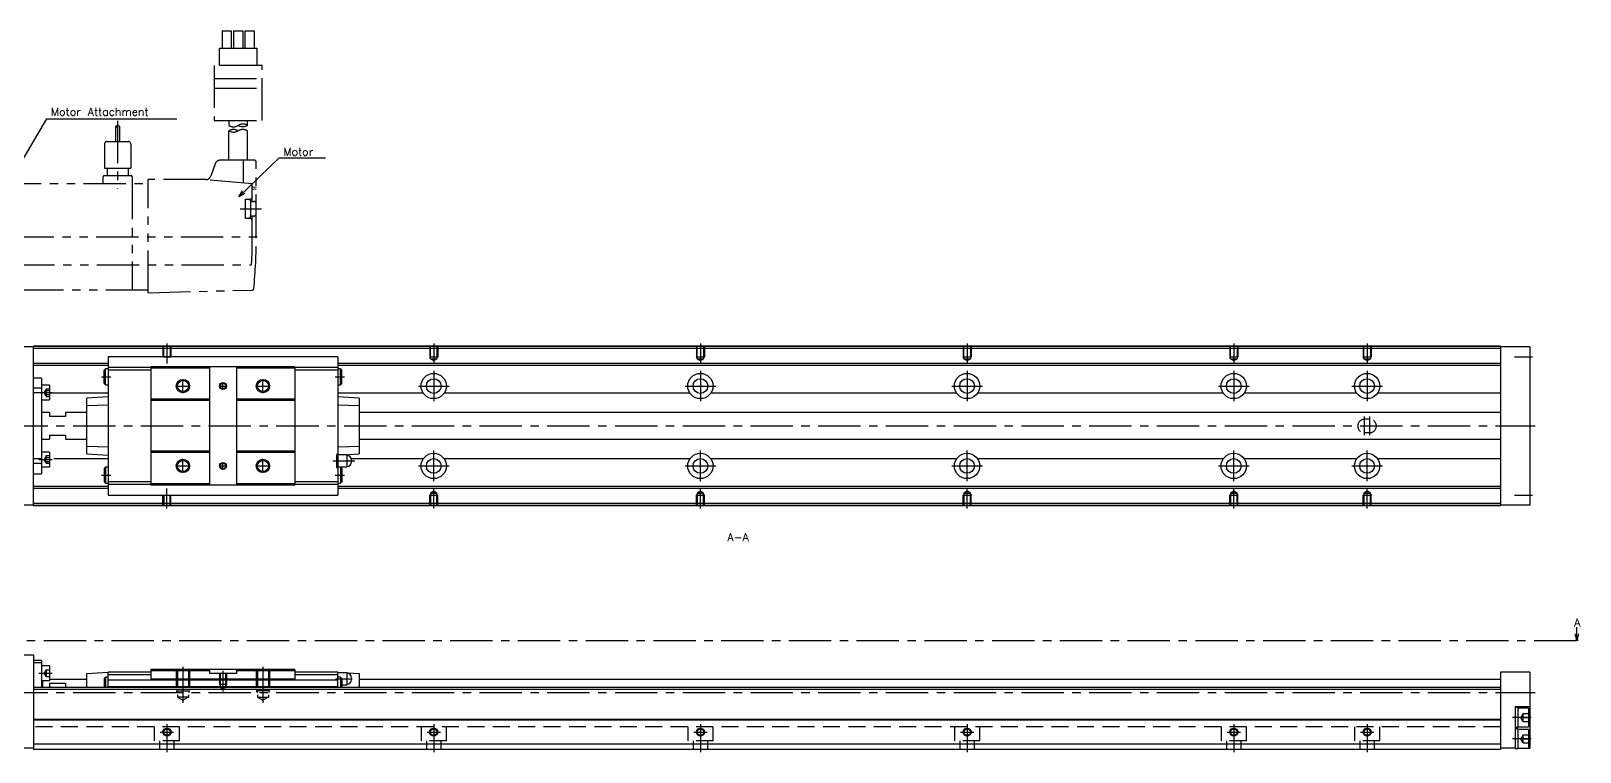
# Model space of a CAD drawing. Extents: x -2 to 875, y -8 to 279.
# Drawn here: x 294 to 875, y 9 to 279 of the extents above; entities that cross this region are included whole.
import ezdxf

# ---------------------------------------------------------------- set-up
doc = ezdxf.new("R2010")
doc.units = 0
doc.header["$LTSCALE"] = 0.5
for name, pattern in [('CENTER', [50.8, 31.75, -6.35, 6.35, -6.35]), ('DASHED', [19.05, 12.7, -6.35]), ('PHANTOM', [63.5, 31.75, -6.35, 6.35, -6.35, 6.35, -6.35])]:
    doc.linetypes.add(name, pattern=pattern)
for name, color, linetype in [('MSM_CENTER', 1, 'CENTER'), ('MSM_CONTINUOUS', 7, 'CONTINUOUS'), ('MSM_DASHED', 4, 'DASHED'), ('MSM_IMAGINARY', 6, 'PHANTOM'), ('MSM_NARROW', 5, 'CONTINUOUS'), ('MSM_PART_NUMBER', 7, 'CONTINUOUS')]:
    doc.layers.add(name, color=color, linetype=linetype)
doc.styles.get("Standard").update_dxf_attribs({"font": 'txt.shx', "height": 3, "bigfont": 'bigfont.shx'})

msp = doc.modelspace()

# ---------------------------------------------------------------- linework, layer by layer
at = {"layer": 'MSM_CENTER'}
for p, q in [((344.76, 162.3), (344.76, 154.79)), ((444.76, 162.3), (444.76, 154.79)), ((544.76, 162.3), (544.76, 154.79)), ((644.76, 162.3), (644.76, 154.79)), ((744.76, 162.3), (744.76, 154.79)), ((794.76, 162.3), (794.76, 154.79)), ((850.01, 157.3), (856.76, 157.3)), ((444.76, 152.05), (444.76, 140.55)), ((544.76, 152.05), (544.76, 140.55)), ((644.76, 152.05), (644.76, 140.55)), ((744.76, 152.05), (744.76, 140.55)), ((794.76, 152.05), (794.76, 140.55)), ((320.26, 149.8), (323.76, 149.8)), ((348.14, 146.3), (353.39, 146.3)), ((350.76, 143.67), (350.76, 148.92)), ((364.4, 146.3), (367.13, 146.3)), ((365.76, 144.93), (365.76, 147.66)), ((378.14, 146.3), (383.39, 146.3)), ((380.76, 143.67), (380.76, 148.92)), ((407.76, 149.8), (411.26, 149.8)), ((439.01, 146.3), (450.51, 146.3)), ((539.01, 146.3), (550.51, 146.3)), ((639.01, 146.3), (650.51, 146.3)), ((739.01, 146.3), (750.51, 146.3)), ((789.01, 146.3), (800.51, 146.3)), ((296.76, 143.85), (301.76, 143.85)), ((793.76, 127.8), (793.76, 134.8)), ((795.76, 127.8), (795.76, 134.8)), ((258.76, 131.3), (857.76, 131.3)), ((444.76, 110.55), (444.76, 122.05)), ((544.76, 110.55), (544.76, 122.05)), ((644.76, 110.55), (644.76, 122.05)), ((744.76, 110.55), (744.76, 122.05)), ((794.76, 110.55), (794.76, 122.05)), ((296.76, 118.74), (301.76, 118.74)), ((348.14, 116.3), (353.39, 116.3)), ((350.76, 113.67), (350.76, 118.92)), ((364.4, 116.3), (367.13, 116.3)), ((365.76, 114.93), (365.76, 117.66)), ((378.14, 116.3), (383.39, 116.3)), ((380.76, 113.67), (380.76, 118.92)), ((406.98, 118.2), (415.25, 118.2)), ((439.01, 116.3), (450.51, 116.3)), ((539.01, 116.3), (550.51, 116.3)), ((639.01, 116.3), (650.51, 116.3)), ((739.01, 116.3), (750.51, 116.3)), ((789.01, 116.3), (800.51, 116.3)), ((320.26, 112.8), (323.76, 112.8)), ((407.76, 112.8), (411.26, 112.8)), ((344.76, 100.3), (344.76, 107.81)), ((444.76, 100.3), (444.76, 107.81)), ((544.76, 100.3), (544.76, 107.81)), ((644.76, 100.3), (644.76, 107.81)), ((744.76, 100.3), (744.76, 107.81)), ((794.76, 100.3), (794.76, 107.81)), ((850.01, 105.3), (856.76, 105.3)), ((247.76, 50.8), (873.42, 50.8)), ((350.76, 41), (350.76, 27.41)), ((380.76, 41), (380.76, 27.41)), ((296.76, 38.55), (301.76, 38.55)), ((365.76, 39.5), (365.76, 31.69)), ((407.98, 36.5), (414.25, 36.5)), ((258.76, 31.3), (857.76, 31.3)), ((344.76, 19.5), (344.76, 9)), ((444.76, 19.5), (444.76, 9)), ((544.76, 19.5), (544.76, 9)), ((644.76, 19.5), (644.76, 9)), ((744.76, 19.5), (744.76, 9)), ((794.76, 19.5), (794.76, 9)), ((856.26, 22), (849.26, 22)), ((342.26, 16.5), (347.26, 16.5)), ((442.26, 16.5), (447.26, 16.5)), ((542.26, 16.5), (547.26, 16.5)), ((642.26, 16.5), (647.26, 16.5)), ((742.26, 16.5), (747.26, 16.5)), ((792.26, 16.5), (797.26, 16.5)), ((856.26, 14), (849.26, 14))]:
    msp.add_line(p, q, dxfattribs=at)
at = {"layer": 'MSM_CONTINUOUS'}
for p, q in [((294.76, 161), (279.76, 161)), ((844.76, 161.3), (294.76, 161.3)), ((294.76, 101.3), (294.76, 161.3)), ((844.76, 161.1), (294.76, 161.1)), ((844.76, 160.4), (294.76, 160.4)), ((408.76, 157.2), (322.76, 157.2)), ((322.76, 157.2), (322.76, 105.4)), ((408.76, 157.2), (408.76, 105.4)), ((844.76, 161.3), (844.76, 101.3)), ((855.76, 161), (844.76, 161)), ((855.76, 161), (855.76, 101.6)), ((322.76, 154.75), (294.76, 154.75)), ((322.76, 154.05), (294.76, 154.05)), ((321.76, 152.8), (321.26, 152.3)), ((321.26, 147.3), (321.26, 152.3)), ((322.76, 152.8), (321.76, 152.8)), ((321.76, 146.8), (321.76, 152.8)), ((338.76, 153.25), (322.76, 153.25)), ((338.76, 152.25), (322.76, 152.25)), ((392.76, 153.55), (338.76, 153.55)), ((338.76, 153.55), (338.76, 109.05)), ((360.66, 153.05), (338.76, 153.05)), ((360.66, 153.55), (360.66, 109.05)), ((370.86, 153.55), (370.86, 109.05)), ((392.76, 153.05), (370.86, 153.05)), ((392.76, 153.55), (392.76, 109.05)), ((408.76, 153.25), (392.76, 153.25)), ((408.76, 152.25), (392.76, 152.25)), ((844.76, 154.75), (408.76, 154.75)), ((844.76, 154.05), (408.76, 154.05)), ((409.76, 152.8), (408.76, 152.8)), ((410.26, 152.3), (409.76, 152.8)), ((409.76, 146.8), (409.76, 152.8)), ((410.26, 147.3), (410.26, 152.3)), ((297.76, 149.3), (294.76, 149.3)), ((297.76, 145.43), (294.76, 145.43)), ((297.76, 149.3), (297.76, 113.3)), ((300.76, 146.6), (297.76, 146.6)), ((300.76, 146.6), (300.76, 141.1)), ((321.26, 147.3), (321.76, 146.8)), ((321.76, 146.8), (322.76, 146.8)), ((408.76, 146.8), (409.76, 146.8)), ((409.76, 146.8), (410.26, 147.3)), ((297.76, 143.68), (294.76, 143.68)), ((297.76, 141.1), (300.76, 141.1)), ((322.76, 143.66), (300.76, 143.66)), ((322.76, 142.3), (314.76, 141.77)), ((314.76, 120.83), (314.76, 141.77)), ((360.66, 141.3), (338.76, 141.3)), ((360.66, 140.8), (338.76, 140.8)), ((392.76, 141.3), (370.86, 141.3)), ((392.76, 140.8), (370.86, 140.8)), ((440.81, 143.66), (408.76, 143.66)), ((416.76, 141.77), (408.76, 142.3)), ((416.76, 141.77), (416.76, 120.83)), ((540.81, 143.66), (448.71, 143.66)), ((640.81, 143.66), (548.71, 143.66)), ((740.81, 143.66), (648.71, 143.66)), ((790.81, 143.66), (748.71, 143.66)), ((844.76, 143.66), (798.71, 143.66)), ((300.76, 136.3), (297.76, 136.3)), ((300.76, 136.3), (300.76, 134.8)), ((306.76, 134.8), (300.76, 134.8)), ((306.76, 136.3), (306.76, 134.8)), ((314.76, 136.3), (306.76, 136.3)), ((322.76, 139.16), (314.76, 138.9)), ((416.76, 138.9), (408.76, 139.16)), ((844.76, 136.3), (416.76, 136.3)), ((300.76, 127.8), (306.76, 127.8)), ((300.76, 127.8), (300.76, 126.3)), ((306.76, 127.8), (306.76, 126.3)), ((297.76, 126.3), (300.76, 126.3)), ((306.76, 126.3), (314.76, 126.3)), ((314.76, 123.7), (322.76, 123.44)), ((408.76, 123.44), (416.76, 123.7)), ((416.76, 126.3), (844.76, 126.3)), ((297.76, 118.92), (294.76, 118.92)), ((297.76, 117.17), (294.76, 117.17)), ((300.76, 121.49), (297.76, 121.49)), ((300.76, 121.49), (300.76, 115.99)), ((322.76, 118.94), (302.36, 118.94)), ((314.76, 120.83), (322.76, 120.3)), ((360.66, 121.8), (338.76, 121.8)), ((360.66, 121.3), (338.76, 121.3)), ((392.76, 121.8), (370.86, 121.8)), ((392.76, 121.3), (370.86, 121.3)), ((408.26, 120.7), (408.26, 115.7)), ((408.26, 120.7), (408.76, 120.7)), ((408.76, 119.7), (408.26, 119.7)), ((408.26, 116.7), (408.76, 116.7)), ((412.21, 120.45), (408.76, 120.45)), ((411.02, 120.45), (416.76, 120.83)), ((412.21, 120.45), (412.21, 115.95)), ((440.81, 118.94), (413.9, 118.94)), ((413.96, 118.5), (413.96, 117.9)), ((540.81, 118.94), (448.71, 118.94)), ((640.81, 118.94), (548.71, 118.94)), ((740.81, 118.94), (648.71, 118.94)), ((790.81, 118.94), (748.71, 118.94)), ((844.76, 118.94), (798.71, 118.94)), ((294.76, 113.3), (297.76, 113.3)), ((297.76, 115.99), (300.76, 115.99)), ((321.76, 115.8), (321.26, 115.3)), ((321.26, 115.3), (321.26, 110.3)), ((321.76, 115.8), (321.76, 109.8)), ((322.76, 115.8), (321.76, 115.8)), ((408.26, 115.7), (408.76, 115.7)), ((408.76, 115.95), (412.21, 115.95)), ((409.76, 115.8), (408.76, 115.8)), ((409.76, 115.8), (409.76, 109.8)), ((410.26, 115.3), (409.76, 115.8)), ((410.26, 115.3), (410.26, 110.3)), ((322.76, 108.55), (294.76, 108.55)), ((322.76, 107.85), (294.76, 107.85)), ((321.26, 110.3), (321.76, 109.8)), ((321.76, 109.8), (322.76, 109.8)), ((338.76, 110.35), (322.76, 110.35)), ((338.76, 109.35), (322.76, 109.35)), ((322.76, 105.4), (408.76, 105.4)), ((360.66, 109.55), (338.76, 109.55)), ((392.76, 109.05), (338.76, 109.05)), ((392.76, 109.55), (370.86, 109.55)), ((408.76, 110.35), (392.76, 110.35)), ((408.76, 109.35), (392.76, 109.35)), ((408.76, 109.8), (409.76, 109.8)), ((844.76, 108.55), (408.76, 108.55)), ((844.76, 107.85), (408.76, 107.85)), ((409.76, 109.8), (410.26, 110.3)), ((294.76, 101.6), (279.76, 101.6)), ((844.76, 102.2), (294.76, 102.2)), ((844.76, 101.5), (294.76, 101.5)), ((844.76, 101.3), (294.76, 101.3)), ((855.76, 101.6), (844.76, 101.6)), ((873.42, 50.8), (872.75, 53.3)), ((873.42, 50.8), (873.42, 55.8)), ((874.09, 53.3), (873.42, 50.8)), ((873.92, 50.8), (872.92, 50.8)), ((282.76, 45.5), (294.76, 45.5)), ((294.76, 45.5), (294.76, 10)), ((297.76, 43.3), (294.76, 43.3)), ((297.76, 42.45), (294.76, 42.45)), ((297.76, 43.3), (297.76, 33.2)), ((300.76, 41.3), (297.76, 41.3)), ((300.76, 41.3), (300.76, 35.8)), ((297.76, 35.8), (300.76, 35.8)), ((298.26, 33.2), (298.26, 35.8)), ((300.76, 36.3), (314.76, 36.3)), ((300.76, 34.87), (306.76, 34.87)), ((300.76, 34.87), (300.76, 33.2)), ((306.76, 34.87), (306.76, 33.2)), ((314.76, 38.5), (322.76, 39)), ((314.76, 33.2), (314.76, 38.5)), ((321.76, 37.1), (321.26, 36.6)), ((321.26, 36.6), (321.26, 33.2)), ((322.76, 37.1), (321.76, 37.1)), ((321.76, 37.1), (321.76, 33.2)), ((338.76, 39), (322.76, 39)), ((322.76, 33.2), (322.76, 39)), ((338.76, 38), (322.76, 38)), ((408.76, 36), (322.76, 36)), ((338.76, 40), (338.76, 36.29)), ((392.76, 40), (338.76, 40)), ((360.66, 39.5), (338.76, 39.5)), ((392.76, 36.29), (338.76, 36.29)), ((360.66, 40), (360.66, 38.5)), ((370.86, 38.5), (360.66, 38.5)), ((370.86, 40), (370.86, 38.5)), ((392.76, 39.5), (370.86, 39.5)), ((392.76, 40), (392.76, 36.29)), ((408.76, 39), (392.76, 39)), ((408.76, 38), (392.76, 38)), ((408.76, 39), (416.76, 38.5)), ((408.76, 33.2), (408.76, 39)), ((412.21, 38.75), (408.76, 38.75)), ((409.76, 37.1), (408.76, 37.1)), ((410.26, 36.6), (409.76, 37.1)), ((409.76, 37.1), (409.76, 33.2)), ((410.26, 36.6), (410.26, 33.2)), ((412.21, 38.75), (412.21, 34.25)), ((413.96, 36.8), (413.96, 36.2)), ((416.76, 38.5), (416.76, 33.2)), ((416.76, 36.3), (844.76, 36.3)), ((844.76, 39), (844.76, 10)), ((855.76, 39), (844.76, 39)), ((855.76, 39), (855.76, 10.5)), ((844.76, 33.2), (294.76, 33.2)), ((844.76, 32.5), (294.76, 32.5)), ((408.76, 33.5), (322.76, 33.5)), ((410.26, 34.25), (412.21, 34.25)), ((855.76, 26), (850.26, 26)), ((850.26, 26), (850.26, 10.35)), ((851.26, 25.65), (850.26, 25.65)), ((851.26, 25.65), (851.26, 18.35)), ((855.26, 25.5), (851.26, 25.5)), ((855.26, 25.5), (855.26, 18.5)), ((844.76, 21.2), (294.76, 21.2)), ((844.76, 21), (294.76, 21)), ((850.26, 18.35), (851.26, 18.35)), ((851.26, 17.65), (850.26, 17.65)), ((851.26, 18.5), (855.26, 18.5)), ((851.26, 17.65), (851.26, 10.35)), ((855.26, 17.5), (851.26, 17.5)), ((855.26, 17.5), (855.26, 10.5)), ((844.76, 12), (294.76, 12)), ((294.76, 10.5), (285.26, 10.5)), ((844.76, 10), (294.76, 10)), ((850.26, 10.5), (844.76, 10.5)), ((850.26, 10.35), (851.26, 10.35)), ((851.26, 10.5), (855.76, 10.5))]:
    msp.add_line(p, q, dxfattribs=at)
for centre, radius in [((444.76, 146.3), 4.75), ((544.76, 146.3), 4.75), ((644.76, 146.3), 4.75), ((744.76, 146.3), 4.75), ((794.76, 146.3), 4.75), ((350.76, 146.3), 2.07), ((365.76, 146.3), 1.06), ((380.76, 146.3), 2.07), ((444.76, 146.3), 2.75), ((544.76, 146.3), 2.75), ((644.76, 146.3), 2.75), ((744.76, 146.3), 2.75), ((794.76, 146.3), 2.75), ((350.76, 116.3), 2.07), ((365.76, 116.3), 1.06), ((380.76, 116.3), 2.07), ((444.76, 116.3), 4.75), ((444.76, 116.3), 2.75), ((544.76, 116.3), 4.75), ((544.76, 116.3), 2.75), ((644.76, 116.3), 4.75), ((644.76, 116.3), 2.75), ((744.76, 116.3), 4.75), ((744.76, 116.3), 2.75), ((794.76, 116.3), 4.75), ((794.76, 116.3), 2.75), ((344.76, 16.5), 1.23), ((444.76, 16.5), 1.23), ((544.76, 16.5), 1.23), ((644.76, 16.5), 1.23), ((744.76, 16.5), 1.23), ((794.76, 16.5), 1.23)]:
    msp.add_circle(centre, radius, dxfattribs=at)
for centre, start, end in [((412.21, 118.5), 0, 90), ((412.21, 117.9), 270, 0), ((412.21, 36.8), 0, 90), ((412.21, 36.2), 270, 0)]:
    msp.add_arc(centre, 1.75, start, end, dxfattribs=at)
at = {"layer": 'MSM_DASHED'}
for p, q in [((343.26, 161.3), (343.26, 157.3)), ((343.32, 157.2), (343.26, 157.3)), ((343.26, 157.3), (346.26, 157.3)), ((343.53, 157.2), (343.53, 161.3)), ((345.99, 161.3), (345.99, 157.2)), ((346.2, 157.2), (346.26, 157.3)), ((346.26, 161.3), (346.26, 157.3)), ((443.26, 161.3), (443.26, 157.3)), ((443.53, 156.83), (443.26, 157.3)), ((443.26, 157.3), (446.26, 157.3)), ((443.53, 156.5), (443.53, 161.3)), ((445.99, 161.3), (445.99, 156.5)), ((445.99, 156.83), (446.26, 157.3)), ((446.26, 161.3), (446.26, 157.3)), ((543.26, 161.3), (543.26, 157.3)), ((543.53, 156.83), (543.26, 157.3)), ((543.26, 157.3), (546.26, 157.3)), ((543.53, 156.5), (543.53, 161.3)), ((545.99, 161.3), (545.99, 156.5)), ((545.99, 156.83), (546.26, 157.3)), ((546.26, 161.3), (546.26, 157.3)), ((643.26, 161.3), (643.26, 157.3)), ((643.53, 156.83), (643.26, 157.3)), ((643.26, 157.3), (646.26, 157.3)), ((643.53, 156.5), (643.53, 161.3)), ((645.99, 161.3), (645.99, 156.5)), ((645.99, 156.83), (646.26, 157.3)), ((646.26, 161.3), (646.26, 157.3)), ((743.26, 161.3), (743.26, 157.3)), ((743.53, 156.83), (743.26, 157.3)), ((743.26, 157.3), (746.26, 157.3)), ((743.53, 156.5), (743.53, 161.3)), ((745.99, 161.3), (745.99, 156.5)), ((745.99, 156.83), (746.26, 157.3)), ((746.26, 161.3), (746.26, 157.3)), ((793.26, 161.3), (793.26, 157.3)), ((793.53, 156.83), (793.26, 157.3)), ((793.26, 157.3), (796.26, 157.3)), ((793.53, 156.5), (793.53, 161.3)), ((795.99, 161.3), (795.99, 156.5)), ((795.99, 156.83), (796.26, 157.3)), ((796.26, 161.3), (796.26, 157.3)), ((443.53, 156.5), (445.99, 156.5)), ((444.76, 155.79), (443.53, 156.5)), ((445.99, 156.5), (444.76, 155.79)), ((543.53, 156.5), (545.99, 156.5)), ((544.76, 155.79), (543.53, 156.5)), ((545.99, 156.5), (544.76, 155.79)), ((643.53, 156.5), (645.99, 156.5)), ((644.76, 155.79), (643.53, 156.5)), ((645.99, 156.5), (644.76, 155.79)), ((743.53, 156.5), (745.99, 156.5)), ((744.76, 155.79), (743.53, 156.5)), ((745.99, 156.5), (744.76, 155.79)), ((793.53, 156.5), (795.99, 156.5)), ((794.76, 155.79), (793.53, 156.5)), ((795.99, 156.5), (794.76, 155.79)), ((299.46, 145.3), (300.76, 145.3)), ((299.46, 145.3), (299.46, 142.41)), ((299.46, 145.1), (298.74, 143.85)), ((299.46, 142.6), (298.74, 143.85)), ((299.46, 144.58), (300.76, 144.58)), ((299.46, 143.13), (300.76, 143.13)), ((299.46, 142.41), (300.76, 142.41)), ((795.76, 133.8), (793.76, 133.8)), ((793.76, 128.8), (795.76, 128.8)), ((299.46, 119.99), (298.74, 118.74)), ((299.46, 117.49), (298.74, 118.74)), ((299.46, 120.19), (300.76, 120.19)), ((299.46, 117.3), (299.46, 120.19)), ((299.46, 119.47), (300.76, 119.47)), ((299.46, 118.02), (300.76, 118.02)), ((299.46, 117.3), (300.76, 117.3)), ((343.32, 105.4), (343.26, 105.3)), ((343.26, 101.3), (343.26, 105.3)), ((343.26, 105.3), (346.26, 105.3)), ((343.53, 105.4), (343.53, 101.3)), ((345.99, 101.3), (345.99, 105.4)), ((346.2, 105.4), (346.26, 105.3)), ((346.26, 101.3), (346.26, 105.3)), ((443.53, 105.77), (443.26, 105.3)), ((443.26, 101.3), (443.26, 105.3)), ((443.26, 105.3), (446.26, 105.3)), ((444.76, 106.81), (443.53, 106.1)), ((443.53, 106.1), (443.53, 101.3)), ((443.53, 106.1), (445.99, 106.1)), ((445.99, 106.1), (444.76, 106.81)), ((445.99, 101.3), (445.99, 106.1)), ((445.99, 105.77), (446.26, 105.3)), ((446.26, 101.3), (446.26, 105.3)), ((543.53, 105.77), (543.26, 105.3)), ((543.26, 101.3), (543.26, 105.3)), ((543.26, 105.3), (546.26, 105.3)), ((544.76, 106.81), (543.53, 106.1)), ((543.53, 106.1), (543.53, 101.3)), ((543.53, 106.1), (545.99, 106.1)), ((545.99, 106.1), (544.76, 106.81)), ((545.99, 101.3), (545.99, 106.1)), ((545.99, 105.77), (546.26, 105.3)), ((546.26, 101.3), (546.26, 105.3)), ((643.53, 105.77), (643.26, 105.3)), ((643.26, 101.3), (643.26, 105.3)), ((643.26, 105.3), (646.26, 105.3)), ((644.76, 106.81), (643.53, 106.1)), ((643.53, 106.1), (643.53, 101.3)), ((643.53, 106.1), (645.99, 106.1)), ((645.99, 106.1), (644.76, 106.81)), ((645.99, 101.3), (645.99, 106.1)), ((645.99, 105.77), (646.26, 105.3)), ((646.26, 101.3), (646.26, 105.3)), ((743.53, 105.77), (743.26, 105.3)), ((743.26, 101.3), (743.26, 105.3)), ((743.26, 105.3), (746.26, 105.3)), ((744.76, 106.81), (743.53, 106.1)), ((743.53, 106.1), (743.53, 101.3)), ((743.53, 106.1), (745.99, 106.1)), ((745.99, 106.1), (744.76, 106.81)), ((745.99, 101.3), (745.99, 106.1)), ((745.99, 105.77), (746.26, 105.3)), ((746.26, 101.3), (746.26, 105.3)), ((793.53, 105.77), (793.26, 105.3)), ((793.26, 101.3), (793.26, 105.3)), ((793.26, 105.3), (796.26, 105.3)), ((794.76, 106.81), (793.53, 106.1)), ((793.53, 106.1), (793.53, 101.3)), ((793.53, 106.1), (795.99, 106.1)), ((795.99, 106.1), (794.76, 106.81)), ((795.99, 101.3), (795.99, 106.1)), ((795.99, 105.77), (796.26, 105.3)), ((796.26, 101.3), (796.26, 105.3)), ((299.46, 39.8), (298.74, 38.55)), ((299.46, 37.3), (298.74, 38.55)), ((299.46, 39.8), (300.76, 39.8)), ((299.46, 39.8), (299.46, 37.3)), ((299.46, 38.55), (300.76, 38.55)), ((299.46, 37.3), (300.76, 37.3)), ((348.26, 40), (348.26, 32)), ((348.69, 40), (348.69, 29.6)), ((352.83, 40), (352.83, 29.6)), ((353.26, 40), (353.26, 32)), ((364.46, 38.5), (364.46, 34.5)), ((364.7, 38.5), (364.7, 33.3)), ((366.82, 33.3), (366.82, 38.5)), ((367.06, 38.5), (367.06, 34.5)), ((378.26, 40), (378.26, 32)), ((378.69, 40), (378.69, 29.6)), ((382.83, 40), (382.83, 29.6)), ((383.26, 40), (383.26, 32)), ((348.26, 32), (348.69, 31.25)), ((348.26, 32), (353.26, 32)), ((352.83, 29.6), (348.69, 29.6)), ((348.69, 29.6), (350.76, 28.41)), ((352.83, 29.6), (350.76, 28.41)), ((353.26, 32), (352.83, 31.25)), ((364.46, 34.5), (364.7, 34.08)), ((364.46, 34.5), (367.06, 34.5)), ((364.7, 33.3), (365.76, 32.69)), ((366.82, 33.3), (364.7, 33.3)), ((365.76, 32.69), (366.82, 33.3)), ((367.06, 34.5), (366.82, 34.08)), ((383.26, 32), (378.26, 32)), ((378.26, 32), (378.69, 31.25)), ((378.69, 29.6), (382.83, 29.6)), ((378.69, 29.6), (380.76, 28.41)), ((382.83, 29.6), (380.76, 28.41)), ((383.26, 32), (382.83, 31.25)), ((853.26, 23.5), (852.4, 22)), ((853.26, 20.5), (853.26, 23.5)), ((853.26, 23.5), (855.26, 23.5)), ((844.76, 18.5), (294.76, 18.5)), ((340.01, 18.5), (340.01, 13.2)), ((349.51, 13.2), (349.51, 18.5)), ((440.01, 18.5), (440.01, 13.2)), ((449.51, 13.2), (449.51, 18.5)), ((540.01, 18.5), (540.01, 13.2)), ((549.51, 13.2), (549.51, 18.5)), ((640.01, 18.5), (640.01, 13.2)), ((649.51, 13.2), (649.51, 18.5)), ((740.01, 18.5), (740.01, 13.2)), ((749.51, 13.2), (749.51, 18.5)), ((790.01, 18.5), (790.01, 13.2)), ((799.51, 13.2), (799.51, 18.5)), ((853.26, 20.5), (852.4, 22)), ((853.26, 22), (855.26, 22)), ((853.26, 20.5), (855.26, 20.5)), ((349.51, 13.2), (340.01, 13.2)), ((342.01, 13.2), (342.01, 10)), ((347.51, 10), (347.51, 13.2)), ((449.51, 13.2), (440.01, 13.2)), ((442.01, 13.2), (442.01, 10)), ((447.51, 10), (447.51, 13.2)), ((549.51, 13.2), (540.01, 13.2)), ((542.01, 13.2), (542.01, 10)), ((547.51, 10), (547.51, 13.2)), ((649.51, 13.2), (640.01, 13.2)), ((642.01, 13.2), (642.01, 10)), ((647.51, 10), (647.51, 13.2)), ((749.51, 13.2), (740.01, 13.2)), ((742.01, 13.2), (742.01, 10)), ((747.51, 10), (747.51, 13.2)), ((799.51, 13.2), (790.01, 13.2)), ((792.01, 13.2), (792.01, 10)), ((797.51, 10), (797.51, 13.2)), ((853.26, 15.5), (852.4, 14)), ((853.26, 12.5), (852.4, 14)), ((853.26, 12.5), (853.26, 15.5)), ((853.26, 15.5), (855.26, 15.5)), ((853.26, 14), (855.26, 14)), ((853.26, 12.5), (855.26, 12.5))]:
    msp.add_line(p, q, dxfattribs=at)
for centre, start, end in [((793.76, 131.3), 90, 270), ((795.76, 131.3), 270, 90)]:
    msp.add_arc(centre, 2.5, start, end, dxfattribs=at)
at = {"layer": 'MSM_IMAGINARY'}
for p, q in [((365.46, 279.48), (365.46, 272.98)), ((365.46, 279.48), (368.86, 279.48)), ((368.86, 279.48), (368.86, 272.98)), ((369.76, 279.48), (373.16, 279.48)), ((369.76, 279.48), (369.76, 272.98)), ((373.16, 279.48), (373.16, 272.98)), ((374.06, 279.48), (377.46, 279.48)), ((374.06, 272.98), (374.06, 279.48)), ((377.46, 279.48), (377.46, 272.98)), ((364.46, 272.98), (378.46, 272.98)), ((364.46, 266.48), (364.46, 272.98)), ((378.46, 272.98), (378.46, 266.48)), ((380.46, 266.48), (362.46, 266.48)), ((362.46, 266.48), (362.46, 245.86)), ((362.46, 261.63), (380.46, 261.63)), ((380.46, 245.86), (380.46, 266.48)), ((362.46, 258.03), (380.46, 258.03)), ((326.26, 245.75), (326.26, 220.3)), ((362.46, 245.86), (380.46, 245.86)), ((367.96, 245.86), (367.96, 244.07)), ((374.96, 244.07), (374.96, 245.86)), ((325.41, 243.64), (325.41, 238)), ((327.11, 238), (327.11, 243.64)), ((367.96, 231), (367.96, 242.04)), ((374.96, 231), (374.96, 242.04)), ((321.31, 237), (321.31, 228)), ((322.31, 238), (330.21, 238)), ((331.21, 237), (331.21, 228)), ((321.31, 228), (331.21, 228)), ((322.36, 228), (322.36, 225.2)), ((330.16, 228), (330.16, 225.2)), ((362.88, 229.68), (361.18, 225.02)), ((377.46, 231), (364.76, 231)), ((373.46, 222.46), (373.46, 231)), ((378.26, 202.3), (378.26, 230.2)), ((281.76, 222.3), (337.76, 222.3)), ((320.76, 224.7), (320.76, 222.3)), ((321.26, 225.2), (331.26, 225.2)), ((331.76, 224.7), (331.76, 182.3)), ((337.76, 181.3), (337.76, 223.7)), ((359.3, 223.7), (337.76, 223.7)), ((376.76, 222.17), (359.3, 223.7)), ((376.76, 215.53), (376.76, 222.17)), ((378.26, 220.76), (376.76, 220.89)), ((374.26, 216.38), (375.76, 216.38)), ((374.26, 209.18), (374.26, 216.38)), ((375.26, 216.28), (374.26, 216.28)), ((376.23, 215.53), (377.26, 215.53)), ((376.26, 210.28), (376.26, 215.28)), ((378.26, 220.06), (376.76, 220.19)), ((372.26, 212.78), (380.26, 212.78)), ((374.26, 209.28), (375.26, 209.28)), ((375.76, 209.18), (374.26, 209.18)), ((377.26, 210.03), (376.26, 210.03)), ((376.76, 202.3), (376.76, 210.03)), ((254.76, 202.3), (380.26, 202.3)), ((286.76, 191.73), (376, 191.73)), ((337.76, 182.3), (281.76, 182.3)), ((337.76, 181.3), (376.82, 182.29))]:
    msp.add_line(p, q, dxfattribs=at)
for centre, radius, start, end in [((369.71, 246.51), 3, 234.31321, 305.6839), ((373.21, 241.04), 3.5, 60.00144, 120.00143), ((373.21, 247.1), 3.5, 240.00146, 300.00146), ((325.84, 242.9), 0.85, 60.00095, 119.99903), ((325.84, 244.37), 0.85, 240.00098, 299.99903), ((326.69, 242.9), 0.85, 59.99866, 119.99903), ((369.71, 239.01), 3.5, 60.00144, 120.13194), ((369.71, 245.07), 3.5, 239.87096, 300.00002), ((373.21, 239.01), 3.5, 60.06374, 119.99999), ((322.31, 237), 1, 90, 180), ((330.21, 237), 1, 359.99999, 90), ((364.76, 229), 2, 90, 160), ((377.46, 230.2), 0.8, 359.99999, 90), ((321.26, 224.7), 0.5, 90, 180), ((331.26, 224.7), 0.5, 359.99999, 90), ((359.3, 225.7), 2, 270, 340), ((375.26, 215.28), 1, 359.99998, 90.00003), ((375.76, 217.38), 1, 270, 0.00001), ((377.26, 214.53), 1, 359.99998, 90.00003), ((375.26, 210.28), 1, 269.99998, 359.99996), ((375.76, 208.18), 1, 1.70941, 90.00002), ((377.26, 211.03), 1, 269.99998, 359.99996), ((178.26, 202.3), 198.5, 357.08357, 0.00001), ((178.26, 202.3), 200, 354.38737, 0.00001), ((376, 192.23), 0.5, 270, 357.08357), ((376.8, 182.79), 0.5, 271.45031, 354.38737)]:
    msp.add_arc(centre, radius, start, end, dxfattribs=at)
at = {"layer": 'MSM_NARROW'}
for centre, radius in [((350.76, 146.3), 2.5), ((365.76, 146.3), 1.3), ((380.76, 146.3), 2.5), ((350.76, 116.3), 2.5), ((365.76, 116.3), 1.3), ((380.76, 116.3), 2.5), ((344.76, 16.5), 1.5), ((444.76, 16.5), 1.5), ((544.76, 16.5), 1.5), ((644.76, 16.5), 1.5), ((744.76, 16.5), 1.5), ((794.76, 16.5), 1.5)]:
    msp.add_circle(centre, radius, dxfattribs=at)
at = {"layer": 'MSM_PART_NUMBER'}
for p, q in [((280.7, 214.29), (299.66, 246.54)), ((299.66, 246.54), (348.5, 246.54)), ((371.72, 217.28), (386.86, 231.83)), ((386.86, 231.83), (404.17, 231.83)), ((371.72, 217.28), (373.06, 219.49)), ((373.99, 218.52), (371.72, 217.28))]:
    msp.add_line(p, q, dxfattribs=at)

# ---------------------------------------------------------------- texts
for s, p in [('Motor Attachment', (301.22, 247.69)), ('Motor', (388.38, 232.69)), ('A-A', (554.93, 88.1)), ('A', (872.42, 56.05))]:
    msp.add_text(s, height=3, dxfattribs=at).set_placement(p)

doc.saveas('drawing.dxf')
